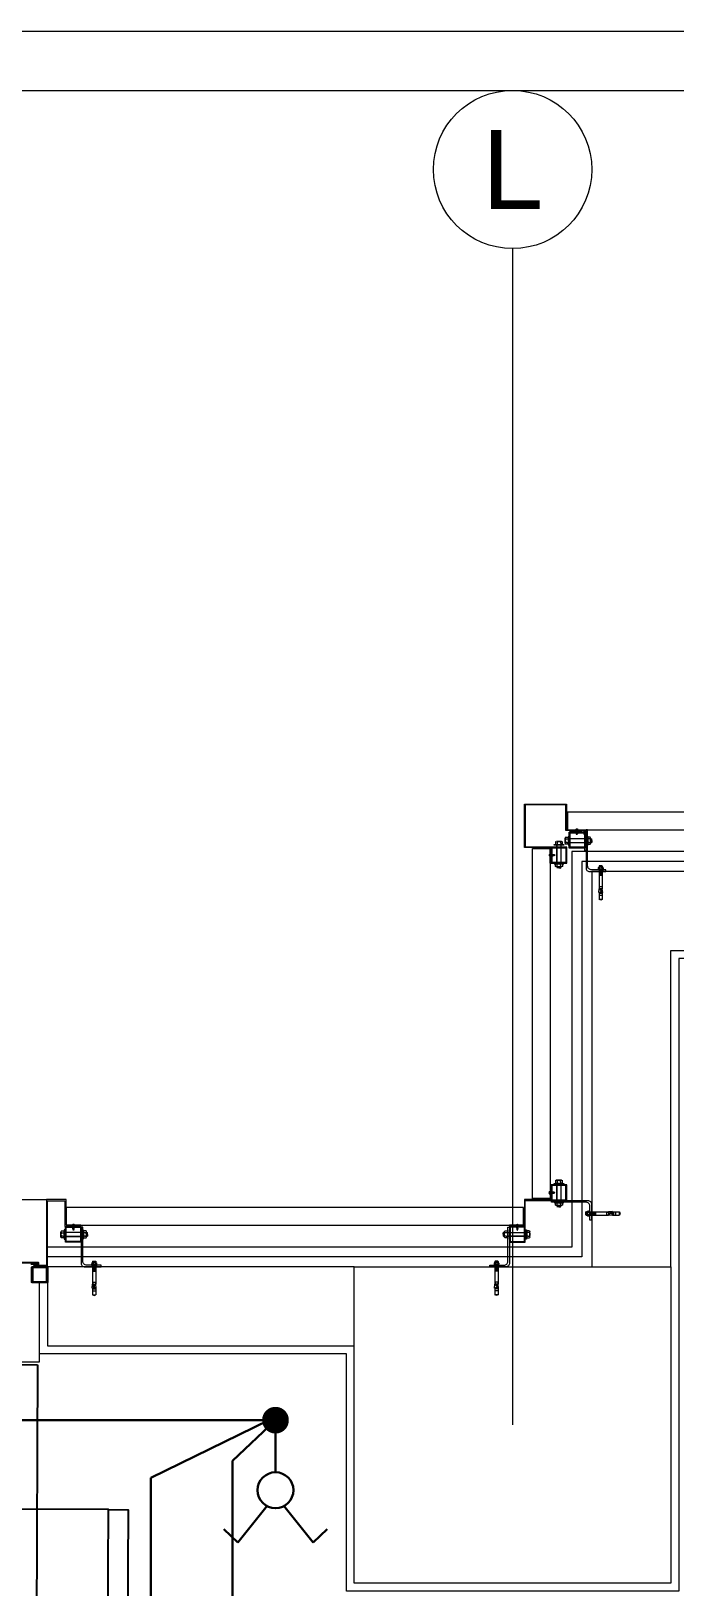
# Model space of a CAD drawing. Extents: x -2012 to 34975, y -1043 to 8321.
# Drawn here: x 18319.2 to 18481.8, y 3811.6 to 4205 of the extents above; entities that cross this region are included whole.
import ezdxf
from ezdxf.enums import TextEntityAlignment as Align

# ---------------------------------------------------------------- set-up
doc = ezdxf.new("R2010")
doc.units = 0
doc.header["$LTSCALE"] = 25
doc.linetypes.add('HIDDEN', pattern=[0.375, 0.25, -0.125])
doc.layers.get('0').update_dxf_attribs({"color": 9, "lineweight": 9})
for name, color, linetype, lineweight in [('00', 9, 'Continuous', 9), ('01', 9, 'Continuous', 9), ('05', 9, 'Continuous', 9), ('06D', 9, 'Continuous', 9), ('10', 9, 'Continuous', 9), ('10A', 9, 'Continuous', 9), ('14', 9, 'Continuous', 9), ('24', 9, 'Continuous', 9), ('33', 9, 'BATTING', 9), ('40A', 9, 'Continuous', 9), ('E-KABLO', 7, 'Continuous', 30), ('E-KOMÜTATÖR ANAHTAR', 7, 'Continuous', 30), ('E-YUKARI ÇIKAN HAT', 7, 'Continuous', 30)]:
    doc.layers.add(name, color=color, linetype=linetype, lineweight=lineweight)
doc.styles.add('Arial', font='arial.ttf', dxfattribs={"height": 2.5})
doc.linetypes.add('BATTING', pattern='A,0.0001,-0.1,[134,ltypeshp.shx,S=0.1,R=0,X=-0.1,Y=0],-0.2,[134,ltypeshp.shx,S=0.1,R=180,X=0.1,Y=0],-0.1', length=0.4001)

# ---------------------------------------------------------------- blocks, each defined once
blk = doc.blocks.new('p-kolon-80x80-vw')
at = {"layer": '01'}
blk.add_lwpolyline([(-40, -40), (-40, 40), (40, 40), (40, -40)], close=True, dxfattribs=at)
blk = doc.blocks.new('cxvxv')
for p, q in [((-21988.4, 8560.98, 0), (-21988.4, 8560.32, 0)), ((-21988.4, 8560.32, 0), (-21986.64, 8560.32, 0)), ((-21986.86, 8561.07, 0), (-21988.18, 8561.07, 0)), ((-21988.02, 8561.25, 0), (-21987.03, 8561.3, 0)), ((-21988.02, 8561.25, 0), (-21988, 8561.26, 0)), ((-21988, 8561.23, 0), (-21988.02, 8561.25, 0)), ((-21988.02, 8561.13, 0), (-21987.03, 8561.19, 0)), ((-21988.02, 8561.13, 0), (-21988, 8561.14, 0)), ((-21988, 8561.11, 0), (-21988.02, 8561.13, 0)), ((-21988.02, 8560.32, 0), (-21987.02, 8560.32, 0)), ((-21988.02, 8560.28, 0), (-21988.02, 8560.32, 0)), ((-21988.02, 8560.11, 0), (-21988.02, 8555.61, 0)), ((-21988, 8561.3, 0), (-21987.94, 8561.35, 0)), ((-21988, 8561.26, 0), (-21988, 8561.3, 0)), ((-21988, 8561.14, 0), (-21988, 8561.23, 0)), ((-21988, 8561.07, 0), (-21988, 8561.11, 0)), ((-21987.96, 8560.98, 0), (-21987.96, 8560.32, 0)), ((-21987.54, 8561.35, 0), (-21987.94, 8561.35, 0)), ((-21987.7, 8561.05, 0), (-21987.7, 8561.08, 0)), ((-21987.7, 8561.07, 0), (-21987.7, 8561.07, 0)), ((-21987.54, 8561.35, 0), (-21987.1, 8561.35, 0)), ((-21987.03, 8561.3, 0), (-21987.1, 8561.35, 0)), ((-21987.08, 8560.64, 0), (-21987.08, 8560.98, 0)), ((-21987.08, 8560.64, 0), (-21987.08, 8560.32, 0)), ((-21987.06, 8560.32, 0), (-21987.06, 8560.28, 0)), ((-21987.06, 8555.61, 0), (-21987.06, 8560.11, 0)), ((-21987.05, 8561.32, 0), (-21987.03, 8561.3, 0)), ((-21987.03, 8561.3, 0), (-21987.05, 8561.28, 0)), ((-21987.03, 8561.3, 0), (-21987.05, 8561.29, 0)), ((-21987.05, 8561.28, 0), (-21987.05, 8561.2, 0)), ((-21987.05, 8561.2, 0), (-21987.03, 8561.19, 0)), ((-21987.03, 8561.19, 0), (-21987.05, 8561.17, 0)), ((-21987.05, 8561.17, 0), (-21987.05, 8561.08, 0)), ((-21987.05, 8561.08, 0), (-21987.03, 8561.07, 0)), ((-21987.02, 8560.32, 0), (-21987.02, 8560.28, 0)), ((-21987.02, 8555.61, 0), (-21987.02, 8560.11, 0)), ((-21986.64, 8560.32, 0), (-21986.64, 8560.98, 0)), ((-21988.4, 8555.4, 0), (-21986.64, 8555.4, 0)), ((-21988.4, 8554.74, 0), (-21988.4, 8555.4, 0)), ((-21986.86, 8554.65, 0), (-21988.17, 8554.65, 0)), ((-21988.02, 8555.44, 0), (-21988.02, 8555.4, 0)), ((-21988.02, 8555.4, 0), (-21987.02, 8555.4, 0)), ((-21987.96, 8554.74, 0), (-21987.96, 8555.4, 0)), ((-21987.08, 8555.08, 0), (-21987.08, 8555.4, 0)), ((-21987.08, 8555.08, 0), (-21987.08, 8554.74, 0)), ((-21987.06, 8555.4, 0), (-21987.06, 8555.44, 0)), ((-21987.02, 8555.4, 0), (-21987.02, 8555.44, 0)), ((-21986.64, 8555.4, 0), (-21986.64, 8554.74, 0))]:
    blk.add_line(p, q)
at = {"elevation": 0}
for points in [[(-21986.3, 8560.11), (-21988.7, 8560.11), (-21988.7, 8560.28), (-21986.3, 8560.28)], [(-21986.3, 8555.61), (-21988.7, 8555.61), (-21988.7, 8555.44), (-21986.3, 8555.44)]]:
    blk.add_lwpolyline(points, close=True, dxfattribs=at)
for points in [[(-21987.98, 8560.28), (-21987.98, 8560.32)], [(-21987.98, 8560.11), (-21987.98, 8555.61)], [(-21987.98, 8555.44), (-21987.98, 8555.4)]]:
    blk.add_lwpolyline(points, dxfattribs=at)
for centre, radius, start, end in [((-21988.18, 8560.75, 0), 0.315, 45.8497, 134.1503), ((-21987.52, 8559.95, 0), 1.12, 66.8701, 113.1299), ((-21987.52, 8559.95, 0), 1.12, 66.8701, 113.1299), ((-21986.86, 8560.76, 0), 0.313, 45.449, 134.551), ((-21988.18, 8554.97, 0), 0.315, 225.8497, 314.1503), ((-21987.52, 8555.77, 0), 1.12, 246.8701, 293.1299), ((-21987.52, 8555.77, 0), 1.12, 246.8701, 293.1299), ((-21986.86, 8554.96, 0), 0.313, 225.449, 314.551)]:
    blk.add_arc(centre, radius, start, end)
blk = doc.blocks.new('VIDA')
for p, q in [((-18072, 6523.9), (-18071.9, 6524)), ((-18071.9, 6523.8), (-18072, 6523.9)), ((-18071.9, 6524), (-18070.1, 6524.7)), ((-18069.6, 6522.9), (-18071.9, 6523.8)), ((-18069.7, 6524.9), (-18070.6, 6523.2)), ((-18070.6, 6523.2), (-18070.1, 6524.7)), ((-18070.1, 6524.7), (-18069.9, 6525.1)), ((-18069.9, 6525.1), (-18070.1, 6524.1)), ((-18070.1, 6524.1), (-18070, 6524.3)), ((-18070, 6524.3), (-18069.8, 6525.1)), ((-18069.9, 6525.1), (-18069.8, 6525.1)), ((-18069.8, 6525.1), (-18069.7, 6524.9)), ((-18069.7, 6524.9), (-18069.3, 6525)), ((-18069.6, 6522.8), (-18069.1, 6525)), ((-18069.6, 6522.8), (-18069.6, 6522.9)), ((-18069.4, 6522.4), (-18069.6, 6522.8)), ((-18068.9, 6525.3), (-18069.4, 6522.4)), ((-18069.3, 6522.4), (-18069.4, 6522.4)), ((-18069.3, 6522.4), (-18068.9, 6525.3)), ((-18069.3, 6525), (-18069.1, 6525)), ((-18069.1, 6522.8), (-18069.3, 6522.4)), ((-18069.1, 6525), (-18068.9, 6525.3)), ((-18068.7, 6522.8), (-18069.1, 6522.8)), ((-18068.9, 6525.3), (-18068.9, 6525.3)), ((-18068.9, 6525.3), (-18068.7, 6525)), ((-18068.7, 6522.8), (-18068.2, 6525)), ((-18068.7, 6525), (-18068.2, 6525)), ((-18068.5, 6522.4), (-18068.7, 6522.8)), ((-18068, 6525.3), (-18068.5, 6522.4)), ((-18068.4, 6522.4), (-18068.5, 6522.4)), ((-18068.4, 6522.4), (-18067.9, 6525.3)), ((-18068.2, 6522.8), (-18068.4, 6522.4)), ((-18068.2, 6522.8), (-18068.4, 6522.4)), ((-18068.2, 6525), (-18068, 6525.3)), ((-18067.7, 6525), (-18068.2, 6522.8)), ((-18067.7, 6522.8), (-18068.2, 6522.8)), ((-18067.9, 6525.3), (-18068, 6525.3)), ((-18067.9, 6525.3), (-18067.7, 6525)), ((-18067.7, 6522.8), (-18067.2, 6525)), ((-18067.7, 6525), (-18067.2, 6525)), ((-18067.5, 6522.4), (-18067.7, 6522.8)), ((-18067, 6525.3), (-18067.5, 6522.4)), ((-18067.4, 6522.4), (-18067.5, 6522.4)), ((-18067.4, 6522.4), (-18066.9, 6525.3)), ((-18067.2, 6522.8), (-18067.4, 6522.4)), ((-18067.2, 6522.8), (-18067.4, 6522.4)), ((-18067.2, 6525), (-18067, 6525.3)), ((-18066.7, 6525), (-18067.2, 6522.8)), ((-18066.7, 6522.8), (-18067.2, 6522.8)), ((-18066.9, 6525.3), (-18067, 6525.3)), ((-18066.9, 6525.3), (-18066.7, 6525)), ((-18066.3, 6525), (-18066.7, 6525)), ((-18066.7, 6522.8), (-18066.3, 6525)), ((-18066.5, 6522.4), (-18066.7, 6522.8)), ((-18066.1, 6525.3), (-18066.5, 6522.4)), ((-18066.5, 6522.4), (-18066, 6525.3)), ((-18066.3, 6522.8), (-18066.5, 6522.4)), ((-18066.3, 6522.8), (-18066.5, 6522.4)), ((-18066.5, 6522.4), (-18066.5, 6522.4)), ((-18066.3, 6525), (-18066.1, 6525.3)), ((-18065.8, 6525), (-18066.3, 6522.8)), ((-18066.3, 6522.8), (-18065.8, 6522.8)), ((-18066, 6525.3), (-18066.1, 6525.3)), ((-18066, 6525.3), (-18065.8, 6525)), ((-18065.8, 6522.8), (-18065.3, 6525)), ((-18065.8, 6525), (-18065.3, 6525)), ((-18065.6, 6522.4), (-18065.8, 6522.8)), ((-18065.1, 6525.3), (-18065.6, 6522.4)), ((-18065.5, 6522.4), (-18065.6, 6522.4)), ((-18065.5, 6522.4), (-18065, 6525.3)), ((-18065.3, 6522.8), (-18065.5, 6522.4)), ((-18065.3, 6522.8), (-18065.5, 6522.4)), ((-18065.3, 6525), (-18065.1, 6525.3)), ((-18064.8, 6525), (-18065.3, 6522.8)), ((-18064.8, 6522.8), (-18065.3, 6522.8)), ((-18065.1, 6525.3), (-18065, 6525.3)), ((-18065, 6525.3), (-18064.8, 6525)), ((-18064.8, 6525), (-18064.3, 6525)), ((-18064.8, 6522.8), (-18064.3, 6525)), ((-18064.6, 6522.4), (-18064.8, 6522.8)), ((-18064.1, 6525.3), (-18064.6, 6522.4)), ((-18064.5, 6522.4), (-18064.6, 6522.4)), ((-18064.5, 6522.4), (-18064, 6525.3)), ((-18064.3, 6522.8), (-18064.5, 6522.4)), ((-18064.3, 6522.8), (-18064.5, 6522.4)), ((-18064.3, 6525), (-18064.1, 6525.3)), ((-18063.8, 6525), (-18064.3, 6522.8)), ((-18063.8, 6522.8), (-18064.3, 6522.8)), ((-18064, 6525.3), (-18064.1, 6525.3)), ((-18064, 6525.3), (-18063.8, 6525)), ((-18063.8, 6522.8), (-18062, 6525)), ((-18062, 6525), (-18063.8, 6525)), ((-18063.6, 6522.4), (-18063.8, 6522.8)), ((-18063.6, 6522.4), (-18061.7, 6525.3)), ((-18061.8, 6525.3), (-18063.6, 6522.4)), ((-18062, 6522.8), (-18063.6, 6522.4)), ((-18062, 6522.8), (-18063.6, 6522.4)), ((-18063.6, 6522.4), (-18063.6, 6522.4)), ((-18061.5, 6525), (-18063.4, 6522.8)), ((-18063.4, 6522.8), (-18061.5, 6522.8)), ((-18061.7, 6525.3), (-18063.2, 6525.3)), ((-18062.7, 6522.4), (-18061.5, 6522.8)), ((-18062.6, 6522.4), (-18062.1, 6525.3)), ((-18062.4, 6522.8), (-18062.6, 6522.4)), ((-18062.4, 6522.8), (-18062.6, 6522.4)), ((-18062.6, 6522.4), (-18061.3, 6522.4)), ((-18062.4, 6525), (-18062.2, 6525.3)), ((-18061.5, 6525), (-18062.4, 6525)), ((-18061.5, 6522.8), (-18062.4, 6525)), ((-18061.9, 6525), (-18062.4, 6522.8)), ((-18061.9, 6522.8), (-18062.4, 6522.8)), ((-18062.2, 6525.3), (-18062.1, 6525.3)), ((-18062.2, 6525.3), (-18061.3, 6522.4)), ((-18062.1, 6525.3), (-18061.9, 6525)), ((-18062, 6525), (-18061.8, 6525.3)), ((-18061.9, 6525), (-18061.4, 6525)), ((-18061.9, 6522.8), (-18061.4, 6525)), ((-18061.7, 6522.4), (-18061.9, 6522.8)), ((-18061.2, 6525.3), (-18061.7, 6522.4)), ((-18061.7, 6525.3), (-18061.5, 6525)), ((-18061.6, 6522.4), (-18061.7, 6522.4)), ((-18061.6, 6522.4), (-18061.2, 6525.3)), ((-18061.4, 6522.8), (-18061.6, 6522.4)), ((-18061.4, 6522.8), (-18061.6, 6522.4)), ((-18061.4, 6525), (-18061.2, 6525.3)), ((-18061, 6525), (-18061.4, 6522.8)), ((-18060.9, 6522.8), (-18061.4, 6522.8)), ((-18061.2, 6525.3), (-18061, 6525)), ((-18061.2, 6525.3), (-18061.2, 6525.3)), ((-18061, 6525), (-18060.5, 6525)), ((-18060.9, 6522.8), (-18060.5, 6525)), ((-18060.7, 6522.4), (-18060.9, 6522.8)), ((-18060.7, 6522.4), (-18060.2, 6525.3)), ((-18060.3, 6525.3), (-18060.7, 6522.4)), ((-18060.5, 6522.8), (-18060.7, 6522.4)), ((-18060.5, 6522.8), (-18060.7, 6522.4)), ((-18060.7, 6522.4), (-18060.7, 6522.4)), ((-18060.5, 6525), (-18060.3, 6525.3)), ((-18060, 6525), (-18060.5, 6522.8)), ((-18060.5, 6522.8), (-18060, 6522.8)), ((-18060.3, 6525.3), (-18060.2, 6525.3)), ((-18060.2, 6525.3), (-18060, 6525)), ((-18060, 6525), (-18059.5, 6525)), ((-18060, 6522.8), (-18059.5, 6525)), ((-18059.8, 6522.4), (-18060, 6522.8)), ((-18059.3, 6525.3), (-18059.8, 6522.4)), ((-18059.7, 6522.4), (-18059.8, 6522.4)), ((-18059.7, 6522.4), (-18059.2, 6525.3)), ((-18059.5, 6522.8), (-18059.7, 6522.4)), ((-18059.5, 6522.8), (-18059.7, 6522.4)), ((-18059.5, 6525), (-18059.3, 6525.3)), ((-18059.2, 6524), (-18059.5, 6522.8)), ((-18059.5, 6522.8), (-18059.2, 6522.8)), ((-18059.3, 6525.3), (-18059.2, 6525.3)), ((-18058.1, 6526.6), (-18059.2, 6526.6)), ((-18059.2, 6521.2), (-18059.2, 6526.6)), ((-18058.1, 6521.2), (-18059.2, 6521.2))]:
    blk.add_line(p, q)
for points in [[(-18068.7, 6525), (-18069.1, 6522.8)], [(-18057.2, 6524.3), (-18057.5, 6524), (-18057.5, 6523.8), (-18057.2, 6523.5)]]:
    blk.add_lwpolyline(points)
for centre, start, end in [((-18062.4, 6523.6), 7.5095, 35.2427), ((-18062.4, 6524.2), 324.7573, 352.4905)]:
    blk.add_arc(centre, 5.21, start, end)
blk = doc.blocks.new('çelik dübel')
at = {"ltscale": 7}
for p, q in [((-87.2, -2), (-85, 2)), ((-85, -6), (-85, 2)), ((-68, 2), (-85, 2)), ((-75, -6), (-75, 2)), ((-70, -6), (-70, 2)), ((-68, 3), (-58, 2)), ((-68, -7), (-68, 3)), ((-58, -6), (-58, 2)), ((-8.5, 2), (-58, 2)), ((-53, 1.5), (-58, 1.5)), ((-53, -6), (-53, 2)), ((-25, -6), (-25, 2)), ((-25, -6), (-23.9, 2)), ((-23, -6), (-21.9, 2)), ((-21, -6), (-19.9, 2)), ((-19, -6), (-17.9, 2)), ((-17, -6), (-15.9, 2)), ((-85, -6), (-87.2, -2)), ((-68, -6), (-85, -6)), ((-68, -7), (-58, -6)), ((-53, -5.5), (-58, -5.5)), ((-8.5, -6), (-58, -6))]:
    blk.add_line(p, q, dxfattribs=at)
for p, q in [((-15, -6), (-13.9, 2)), ((-13, -6), (-11.9, 2)), ((-11, -6), (-10, 1.1)), ((-10, -9), (-10, 5)), ((-9, 5), (-10, 5)), ((-10, 3), (-10, 5)), ((-9, -9), (-9, 5)), ((-8.5, 2), (-8.5, 3)), ((-8.5, -4), (-8.5, 0)), ((-5, 4), (-7.5, 4)), ((-5, 1), (-7.5, 1)), ((-4, 2), (-4, 3)), ((-1, 2), (-4, 2)), ((-4, -4), (-4, 0)), ((-3, -6), (-1.9, 2)), ((-1, -6), (0, 1.1)), ((0, -5), (0, 1)), ((-10, -7), (-10, -9.1)), ((-9, -9), (-10, -9)), ((-8.5, -6), (-8.5, -7)), ((-5, -5), (-7.5, -5)), ((-5, -8), (-7.5, -8)), ((-4, -6), (-4, -7)), ((-1, -6), (-4, -6))]:
    blk.add_line(p, q)
for points in [[(-68, 0.6), (-67.4, 0.4), (-67, 0.1), (-66.6, -0.3), (-66.2, -0.8), (-65.9, -1.3), (-65.7, -1.9), (-65.4, -2.3), (-65.2, -2.8), (-65, -3.1), (-64.8, -3.3), (-64.6, -3.5), (-64.4, -3.6), (-64.2, -3.5), (-63.9, -3.5), (-63.7, -3.3), (-63.5, -3.1), (-63.2, -2.9), (-62.9, -2.6), (-62.7, -2.3), (-62.4, -2), (-62.1, -1.7), (-61.9, -1.4), (-61.6, -1.1), (-61.4, -0.9), (-61.2, -0.7), (-61, -0.6), (-60.8, -0.5), (-60.6, -0.5), (-60.4, -0.5), (-60.3, -0.7), (-60.1, -0.9), (-59.9, -1.1), (-59.8, -1.5), (-59.6, -1.9), (-59.4, -2.3), (-59.2, -2.7), (-58.9, -3), (-58.7, -3.3), (-58.4, -3.5), (-58, -3.5)], [(-68, -0.5), (-68, -0.5), (-67.9, -0.5), (-67.9, -0.5), (-67.8, -0.5), (-67.8, -0.6), (-67.7, -0.6), (-67.7, -0.6), (-67.6, -0.7), (-67.6, -0.7), (-67.6, -0.8), (-67.5, -0.8), (-67.5, -0.8), (-67.5, -0.9), (-67.4, -0.9), (-67.4, -0.9), (-67.3, -1), (-67.3, -1), (-67.3, -1.1), (-67.2, -1.1), (-67.2, -1.2), (-67.2, -1.2), (-67.1, -1.3), (-67.1, -1.3), (-67.1, -1.4), (-67, -1.4), (-67, -1.5), (-67, -1.5), (-66.9, -1.6), (-66.9, -1.6), (-66.9, -1.7), (-66.9, -1.7), (-66.8, -1.8), (-66.8, -1.9), (-66.8, -1.9), (-66.7, -2), (-66.7, -2), (-66.7, -2.1), (-66.6, -2.2), (-66.6, -2.2), (-66.6, -2.3), (-66.6, -2.3), (-66.5, -2.4), (-66.5, -2.5), (-66.5, -2.5), (-66.4, -2.6), (-66.4, -2.7), (-66.4, -2.7), (-66.3, -2.8), (-66.3, -2.8), (-66.3, -2.9), (-66.3, -3), (-66.2, -3), (-66.2, -3.1), (-66.2, -3.1), (-66.1, -3.2), (-66.1, -3.2), (-66.1, -3.3), (-66, -3.4), (-66, -3.4), (-66, -3.5), (-65.9, -3.5), (-65.9, -3.6), (-65.9, -3.6), (-65.8, -3.7), (-65.8, -3.7), (-65.7, -3.8), (-65.7, -3.8), (-65.7, -3.9), (-65.6, -3.9), (-65.6, -4), (-65.5, -4), (-65.5, -4.1), (-65.4, -4.1), (-65.4, -4.1), (-65.3, -4.2), (-65.3, -4.2), (-65.2, -4.3), (-65.2, -4.3), (-65.1, -4.3), (-65, -4.4), (-65, -4.4), (-64.9, -4.4), (-64.9, -4.4), (-64.8, -4.5), (-64.7, -4.5), (-64.7, -4.5), (-64.6, -4.5), (-64.5, -4.5), (-64.5, -4.5), (-64.4, -4.5), (-64.3, -4.5), (-64.3, -4.5), (-64.2, -4.5), (-64.1, -4.5), (-64.1, -4.5), (-64, -4.5), (-64, -4.5), (-63.9, -4.5), (-63.8, -4.5), (-63.8, -4.5), (-63.7, -4.4), (-63.7, -4.4), (-63.6, -4.4), (-63.6, -4.4), (-63.5, -4.4), (-63.4, -4.3), (-63.4, -4.3), (-63.3, -4.3), (-63.3, -4.3), (-63.3, -4.2), (-63.2, -4.2), (-63.2, -4.2), (-63.1, -4.1), (-63.1, -4.1), (-63, -4.1), (-63, -4), (-62.9, -4), (-62.9, -4), (-62.9, -3.9), (-62.8, -3.9), (-62.8, -3.9), (-62.7, -3.8), (-62.7, -3.8), (-62.7, -3.8), (-62.6, -3.7), (-62.6, -3.7), (-62.5, -3.6), (-62.5, -3.6), (-62.5, -3.6), (-62.4, -3.5), (-62.4, -3.5), (-62.4, -3.5), (-62.3, -3.4), (-62.3, -3.4), (-62.2, -3.3), (-62.2, -3.3), (-62.2, -3.3), (-62.1, -3.2), (-62.1, -3.2), (-62.1, -3.1), (-62, -3.1), (-62, -3.1), (-62, -3), (-61.9, -3), (-61.9, -2.9), (-61.9, -2.9), (-61.8, -2.9), (-61.8, -2.8), (-61.7, -2.8), (-61.7, -2.7), (-61.7, -2.7), (-61.6, -2.6), (-61.6, -2.6), (-61.6, -2.6), (-61.5, -2.5), (-61.5, -2.5), (-61.5, -2.5), (-61.4, -2.4), (-61.4, -2.4), (-61.4, -2.3), (-61.3, -2.3), (-61.3, -2.3), (-61.3, -2.2), (-61.3, -2.2), (-61.2, -2.2), (-61.2, -2.1), (-61.2, -2.1), (-61.1, -2), (-61.1, -2), (-61.1, -2), (-61, -1.9), (-61, -1.9), (-61, -1.9), (-61, -1.9), (-60.9, -1.8), (-60.9, -1.8), (-60.9, -1.8), (-60.9, -1.8), (-60.9, -1.8), (-60.9, -1.7), (-60.8, -1.7), (-60.8, -1.7), (-60.8, -1.7), (-60.8, -1.7), (-60.8, -1.7), (-60.8, -1.8), (-60.7, -1.8), (-60.7, -1.8), (-60.7, -1.8), (-60.7, -1.9), (-60.7, -1.9), (-60.7, -1.9), (-60.6, -2), (-60.6, -2), (-60.6, -2.1), (-60.6, -2.1), (-60.6, -2.1), (-60.5, -2.2), (-60.5, -2.2), (-60.5, -2.3), (-60.5, -2.3), (-60.4, -2.4), (-60.4, -2.5), (-60.4, -2.5), (-60.4, -2.6), (-60.3, -2.6), (-60.3, -2.7), (-60.3, -2.7), (-60.3, -2.8), (-60.2, -2.8), (-60.2, -2.9), (-60.2, -3), (-60.1, -3), (-60.1, -3.1), (-60.1, -3.1), (-60, -3.2), (-60, -3.2), (-59.9, -3.3), (-59.9, -3.4), (-59.9, -3.4), (-59.8, -3.5), (-59.8, -3.5), (-59.7, -3.6), (-59.7, -3.6), (-59.6, -3.7), (-59.6, -3.8), (-59.5, -3.8), (-59.5, -3.9), (-59.4, -3.9), (-59.3, -4), (-59.3, -4), (-59.2, -4.1), (-59.1, -4.2), (-59, -4.2), (-58.9, -4.3), (-58.8, -4.3), (-58.6, -4.4), (-58.4, -4.4), (-58.2, -4.5), (-58, -4.5)]]:
    blk.add_lwpolyline(points)
for centre, start, end in [((-7.5, 3), 90, 180), ((-7.5, 2), 180, 270), ((-7.5, 0), 90, 180), ((-5, 3), 0, 90), ((-5, 2), 270, 0), ((-5, 0), 0, 90), ((-1, 1), 0, 90), ((-7.5, -4), 180, 270), ((-7.5, -6), 90, 180), ((-7.5, -7), 180, 270), ((-5, -4), 270, 0), ((-5, -6), 0, 90), ((-5, -7), 270, 0), ((-1, -5), 270, 0)]:
    blk.add_arc(centre, 1, start, end)
blk = doc.blocks.new('kjdol')
at = {"ltscale": 10, "elevation": -278.89}
blk.add_lwpolyline([(77394.12, 60089.89), (77403.28, 60089.89, 0.460237), (77404.18, 60090.79), (77404.18, 60094.89), (77403.78, 60094.89), (77403.78, 60091.29, -0.414214), (77402.78, 60090.29), (77394.12, 60090.29)], format="xyb", close=True, dxfattribs=at)
at = {"elevation": -249.79}
for points in [[(77397.97, 60089.9), (77397.97, 60085.9), (77393.97, 60085.9), (77393.97, 60089.9)], [(77397.77, 60089.7), (77397.77, 60086.1), (77394.17, 60086.1), (77394.17, 60089.7)]]:
    blk.add_lwpolyline(points, close=True, dxfattribs=at)
blk.add_blockref('cxvxv', (99383.5, 51530.11, -249.79))
at = {"extrusion": (0, 0, -1), "xscale": 0.1000000000058208, "yscale": 0.1000000000058208, "zscale": -0.0999999999999091}
blk.add_blockref('çelik dübel', (-77402.74, 60093.36, 459.25), dxfattribs=at)
at = {"xscale": 0.1000000000058208, "yscale": 0.1000000000058208, "zscale": 0.1000000000058208, "rotation": 180}
blk.add_blockref('VIDA', (75587.75, 60740.29, -249.79), dxfattribs=at)
blk = doc.blocks.new('0_aks')
at = {"linetype": 'Continuous'}
blk.add_circle((0, 0), 2, dxfattribs=at)
at = {"style": 'Arial'}
blk.add_attdef('AKS', text='', height=2, dxfattribs=at).set_placement((0, 0), align=Align.MIDDLE_CENTER)
blk = doc.blocks.new('p-aks_vw')
at = {"layer": '24', "ltscale": 2}
blk.add_lwpolyline([(4040, 3837.5), (4040, 3540)], dxfattribs=at)
at = {"layer": '24', "xscale": 10, "yscale": 10, "zscale": 10}
blk.add_blockref('0_aks', (4040, 3857.5), dxfattribs=at).add_auto_attribs({'AKS': 'L'})
blk = doc.blocks.new('ciftkanatdograma_pr2')
at = {"layer": '06D'}
for points in [[(-0.3, 17), (-149.7, 17)], [(-2, -22), (-2, -24), (-148, -24), (-148, -22)]]:
    blk.add_lwpolyline(points, dxfattribs=at)
at = {"layer": '10', "lineweight": 25, "ltscale": 0.5}
for points in [[(-150, -3.8, 0.414214), (-149.8, -4), (-146.2, -4, 0.414214), (-146, -3.8), (-146, -0.2, 0.414214), (-146.2, 0), (-149.8, 0, 0.414214), (-150, -0.2)], [(-147.28, 0.61, 0.359904), (-147.3, 0.58), (-147.3, 0.4, 0.414214), (-147.27, 0.37), (-147.07, 0.37, 0.414214), (-147.04, 0.4), (-147.04, 0.58, 0.359904), (-147.07, 0.61, 0.094739)]]:
    blk.add_lwpolyline(points, format="xyb", close=True, dxfattribs=at)
for points in [[(-147.79, 0.49, -0.220745), (-148.1, -0.11, 0.651907), (-148.04, -0.18, 0.176952), (-147.75, 0.14, -0.281357), (-147.61, 0.23), (-147.53, 0.23), (-147.51, 0.23), (-147.51, 0.23), (-147.5, 0.22), (-147.49, 0.22), (-147.48, 0.22), (-147.48, 0.21), (-147.47, 0.21), (-147.47, 0.2), (-147.47, 0.19), (-147.46, 0.18), (-147.46, 0.1), (-147.46, 0.1), (-147.46, 0.09), (-147.46, 0.09), (-147.46, 0.09), (-147.46, 0.09), (-147.45, 0.08), (-147.45, 0.08), (-147.45, 0.08), (-147.44, 0.08), (-147.36, 0.08), (-147.36, 0.08), (-147.36, 0.08), (-147.35, 0.08), (-147.35, 0.08), (-147.35, 0.09), (-147.35, 0.09), (-147.35, 0.09), (-147.34, 0.09), (-147.34, 0.1), (-147.34, 0.18), (-147.34, 0.18), (-147.34, 0.19), (-147.34, 0.2), (-147.33, 0.21), (-147.33, 0.21), (-147.32, 0.22), (-147.32, 0.22), (-147.31, 0.22), (-147.29, 0.23), (-147.29, 0.23), (-147.28, 0.22), (-147.27, 0.22), (-147.26, 0.22), (-147.26, 0.21), (-147.25, 0.21), (-147.25, 0.2), (-147.25, 0.19), (-147.24, 0.18), (-147.24, 0.1), (-147.24, 0.1), (-147.24, 0.09), (-147.24, 0.09), (-147.24, 0.09), (-147.24, 0.09), (-147.23, 0.08), (-147.23, 0.08), (-147.23, 0.08), (-147.22, 0.08), (-147.14, 0.08), (-147.14, 0.08), (-147.14, 0.08), (-147.13, 0.08), (-147.13, 0.08), (-147.13, 0.09), (-147.13, 0.09), (-147.13, 0.09), (-147.12, 0.09), (-147.12, 0.1), (-147.12, 0.18), (-147.12, 0.18), (-147.12, 0.19), (-147.12, 0.2), (-147.11, 0.21), (-147.11, 0.21), (-147.1, 0.22), (-147.1, 0.22), (-147.09, 0.22), (-147.07, 0.23), (-147.07, 0.23), (-147.06, 0.22), (-147.05, 0.22), (-147.04, 0.22), (-147.04, 0.21), (-147.03, 0.21), (-147.03, 0.2), (-147.03, 0.19), (-147.02, 0.18), (-147.02, 0.1), (-147.02, 0.1), (-147.02, 0.09), (-147.02, 0.09), (-147.02, 0.09), (-147.02, 0.09), (-147.01, 0.08), (-147.01, 0.08), (-147.01, 0.08), (-147, 0.08), (-146.92, 0.08), (-146.92, 0.08), (-146.92, 0.08), (-146.91, 0.08), (-146.91, 0.08), (-146.91, 0.09), (-146.91, 0.09), (-146.91, 0.09), (-146.9, 0.09), (-146.9, 0.1), (-146.9, 0.18), (-146.9, 0.18), (-146.9, 0.19), (-146.9, 0.2), (-146.89, 0.21), (-146.89, 0.21), (-146.88, 0.22), (-146.88, 0.22), (-146.87, 0.22), (-146.85, 0.23), (-146.85, 0.23), (-146.84, 0.22), (-146.83, 0.22), (-146.82, 0.22), (-146.82, 0.21), (-146.81, 0.21), (-146.81, 0.2), (-146.81, 0.19), (-146.8, 0.18), (-146.8, 0.1), (-146.8, 0.1), (-146.8, 0.09), (-146.8, 0.09), (-146.8, 0.09), (-146.8, 0.09), (-146.79, 0.08), (-146.79, 0.08), (-146.79, 0.08), (-146.78, 0.08), (-146.7, 0.08), (-146.7, 0.08), (-146.7, 0.08), (-146.69, 0.08), (-146.69, 0.08), (-146.69, 0.09), (-146.69, 0.09), (-146.69, 0.09), (-146.68, 0.09), (-146.68, 0.1), (-146.68, 0.44, 0.414214), (-146.71, 0.47), (-146.94, 0.47, -0.414214), (-146.97, 0.5), (-146.97, 0.56, -0.291535), (-146.96, 0.58), (-146.91, 0.6, 0.613042), (-146.91, 0.66), (-147.03, 0.73, 0.127095), (-147.09, 0.74), (-147.29, 0.74, 0.127095), (-147.36, 0.73), (-147.47, 0.67, 0.585233), (-147.47, 0.6), (-147.42, 0.58, -0.167811), (-147.41, 0.56), (-147.41, 0.5, -0.414214), (-147.44, 0.47), (-147.74, 0.47), (-147.74, 0.53, 0.394677), (-147.79, 0.49)], [(-145.77, 0.79), (-146.1, 0.79), (-146.1, 0.78), (-146.25, 0.78), (-146.25, 0.79), (-146.52, 0.79), (-146.52, 0.78), (-146.65, 0.78), (-146.65, 0.61, 0.414214), (-146.62, 0.58), (-146.52, 0.58), (-146.52, 0.53, -0.414214), (-146.57, 0.48), (-146.88, 0.48, -0.414214), (-146.95, 0.55), (-146.95, 0.57, -0.414214), (-146.94, 0.58), (-146.84, 0.58, 0.414214), (-146.79, 0.63), (-146.79, 0.75, 0.414214), (-146.84, 0.8), (-147.51, 0.8, 0.414214), (-147.56, 0.75), (-147.56, 0.63, 0.414214), (-147.51, 0.58), (-147.41, 0.58, -0.414214), (-147.4, 0.57), (-147.4, 0.55, -0.414214), (-147.47, 0.48), (-147.69, 0.48, -0.414214), (-147.7, 0.49), (-147.7, 0.97, -0.414214), (-147.69, 0.98), (-139.71, 0.98, -0.414214)]]:
    blk.add_lwpolyline(points, format="xyb", dxfattribs=at)
blk.add_lwpolyline([(-149.8, -3.8), (-149.8, -0.2), (-146.2, -0.2), (-146.2, -3.8)], close=True, dxfattribs=at)
blk = doc.blocks.new('m-vw-sandalye-02')
at = {"lineweight": -3, "ltscale": 0.5}
for points in [[(-22.5, 0), (-22.5, -5), (22.5, -5), (22.5, 0)], [(-22.5, -5), (22.5, -5), (22.5, -50), (-22.5, -50)]]:
    blk.add_lwpolyline(points, close=True, dxfattribs=at)
blk = doc.blocks.new('m-vw-sandalye')
at = {"lineweight": -3, "ltscale": 0.5}
blk.add_lwpolyline([(-20.5, 0), (20.5, 0), (20.5, -6), (-20.5, -6)], close=True, dxfattribs=at)
blk.add_lwpolyline([(-25.5, -9), (25.5, -9), (23.11, -45.65, -0.395265), (13.13, -55), (-13.13, -55, -0.395265), (-23.11, -45.65)], format="xyb", close=True, dxfattribs=at)
blk = doc.blocks.new('m-vw-çalışma-p-01')
at = {"lineweight": -3, "ltscale": 0.5}
for p, q in [((11.93, 179.03), (91.93, 179.03)), ((11.93, -0.97), (11.93, 179.03)), ((91.93, 179.03), (91.93, -0.97)), ((91.93, -0.97), (11.93, -0.97))]:
    blk.add_line(p, q, dxfattribs=at)
for points in [[(32.8, 159.16), (35.47, 160.53), (53.74, 124.95), (51.08, 123.58)], [(15, 137.5), (25, 137.5), (25, 102.5), (15, 102.5)]]:
    blk.add_lwpolyline(points, close=True, dxfattribs=at)
blk.add_circle((43.27, 142.05), 6, dxfattribs=at)
at = {"lineweight": -3, "ltscale": 0.5, "xscale": -1, "rotation": 270}
blk.add_blockref('m-vw-sandalye-02', (115, 120), dxfattribs=at)
at = {"lineweight": -3, "rotation": 90}
blk.add_blockref('m-vw-sandalye', (-60, 90), dxfattribs=at)
at = {"lineweight": -3, "ltscale": 0.5, "rotation": 270}
blk.add_blockref('m-vw-sandalye-02', (115, 60), dxfattribs=at)
blk = doc.blocks.new('100_KOMÜTATÖR ANAHTAR')
at = {"layer": 'E-KOMÜTATÖR ANAHTAR', "color": 4}
for p, q in [((-1.695, 5.522), (-2.326, 4.922)), ((-0.372, 3.863), (-1.695, 5.522)), ((0.372, 3.863), (1.695, 5.522)), ((1.695, 5.522), (2.326, 4.922)), ((0, 2.353), (0, 0))]:
    blk.add_line(p, q, dxfattribs=at)
blk.add_circle((0, 3.163), 0.81, dxfattribs=at)

msp = doc.modelspace()

# ---------------------------------------------------------------- linework, layer by layer
at = {"layer": '00'}
for points in [[(18915.84, 3992.5), (18915.84, 3992.5), (18460.84, 3992.5), (18460.84, 3977.5), (18460.84, 3977.5), (18460.84, 3892.5), (18480.84, 3892.5), (18480.84, 3972.5)], [(18480.84, 3972.5), (18915.84, 3972.5), (18915.84, 3972.5)]]:
    msp.add_lwpolyline(points, dxfattribs=at)
msp.add_lwpolyline([(18323.34, 3872.5), (18400.84, 3872.5), (18400.84, 3892.5), (18323.34, 3892.5)], close=True, dxfattribs=at)
at = {"layer": '06D'}
msp.add_lwpolyline([(18915.84, 3997.5), (18455.84, 3997.5), (18455.84, 3897.5), (18323.34, 3897.5)], dxfattribs=at)
at = {"layer": '10'}
for points in [[(18459.1, 3998.4), (18455.1, 3998.4), (18455.1, 4002.4), (18459.1, 4002.4)], [(18459.01, 3998.61), (18455.41, 3998.6), (18455.4, 4002.2), (18459, 4002.21)], [(18454.54, 3994.59), (18454.54, 3998.59), (18450.54, 3998.6), (18450.54, 3994.6)], [(18454.34, 3994.79), (18454.34, 3998.39), (18450.74, 3998.4), (18450.74, 3994.8)]]:
    msp.add_lwpolyline(points, close=True, dxfattribs=at)
for points in [[(18455.39, 4002.8), (18458.6, 4002.8, -0.460546), (18459.5, 4001.9), (18459.5, 3997.8), (18459.1, 3997.8), (18459.1, 4001.4, 0.414214), (18458.1, 4002.4), (18455.39, 4002.4)], [(18459.39, 4003), (18459.39, 3993.4, 0.460237), (18460.29, 3992.5), (18464.39, 3992.5), (18464.39, 3992.9), (18460.79, 3992.9, -0.414214), (18459.79, 3993.9), (18459.79, 4003)]]:
    msp.add_lwpolyline(points, format="xyb", close=True, dxfattribs=at)
at = {"layer": '10A'}
for points in [[(18444.04, 3998.7), (18450.54, 3998.7), (18450.54, 3994.6), (18450.34, 3994.6), (18450.34, 3998.5), (18443.84, 3998.5), (18443.84, 4009.5), (18454.49, 4009.5), (18454.49, 4003), (18459.39, 4003), (18459.39, 4002.8), (18454.29, 4002.8), (18454.29, 4009.3), (18444.04, 4009.3), (18444.04, 3998.7)], [(18761.14, 4007.5), (18454.74, 4007.5), (18454.74, 4003), (18761.14, 4003)], [(18445.84, 3909.75), (18445.84, 3998.25), (18450.34, 3998.25), (18450.34, 3909.75), (18445.84, 3909.75)], [(18444.81, 3909.5), (18443.84, 3909.5), (18443.84, 3903), (18440.04, 3903), (18440.04, 3902.7), (18444.04, 3902.7), (18444.04, 3909.25), (18445.01, 3909.25), (18445.01, 3909.25), (18450.54, 3909.25), (18450.54, 3913.25), (18450.34, 3913.25), (18450.34, 3909.5), (18444.81, 3909.5), (18444.81, 3909.5)], [(18331.74, 3902.7), (18331.74, 3903), (18328.04, 3903), (18328.04, 3909.5), (18323.04, 3909.5), (18323.04, 3892.8), (18320.5, 3892.8), (18320.49, 3892.5), (18323.34, 3892.5), (18323.34, 3909.2), (18327.74, 3909.2), (18327.74, 3902.7), (18331.74, 3902.7)], [(18443.59, 3907.5), (18328.04, 3907.5), (18328.04, 3903), (18443.59, 3903), (18443.59, 3907.5)]]:
    msp.add_lwpolyline(points, dxfattribs=at)
at = {"layer": '14'}
msp.add_lwpolyline([(18767.84, 3970.5), (18767.84, 3970.5), (18482.84, 3970.5), (18482.84, 3810.5), (18398.84, 3810.5), (18398.84, 3870.5), (18321.34, 3870.5), (18321.34, 3888.7)], dxfattribs=at)
at = {"layer": '33', "ltscale": 0.2}
msp.add_lwpolyline([(18915.84, 3995), (18458.34, 3995), (18458.34, 3895), (18323.34, 3895)], dxfattribs=at)
at = {"layer": '40A', "color": 4}
for points in [[(20985, 0), (13990, 0), (13990, 4205), (20985, 4205)], [(14070, 4190), (20445.06, 4190), (20445.06, 15), (14070, 15)]]:
    msp.add_lwpolyline(points, close=True, dxfattribs=at)
at = {"layer": 'E-KABLO', "color": 6}
for p, q in [((18380.92, 3853.71), (18267.35, 3853.71)), ((18379.24, 3853.71), (18349.47, 3839.12)), ((18380.92, 3853.71), (18370.06, 3843.45)), ((18380.92, 3853.71), (18382.57, 3853.71)), ((18370.06, 3790.43, 0), (18370.06, 3843.45, 0)), ((18349.47, 3337.48), (18349.47, 3839.12))]:
    msp.add_line(p, q, dxfattribs=at)
at = {"layer": 'E-YUKARI ÇIKAN HAT', "color": 4, "linetype": 'Continuous', "const_width": 3.38}
msp.add_lwpolyline([(18379.24, 3853.71, 1), (18382.61, 3853.71, 1)], format="xyb", close=True, dxfattribs=at)

# ---------------------------------------------------------------- block references
msp.add_blockref('p-kolon-80x80-vw', (18440.84, 3852.5))
at = {"layer": '05', "lineweight": -3, "rotation": 359.7121729643964}
msp.add_blockref('m-vw-çalışma-p-01', (18228, 3689.16), dxfattribs=at)
at = {"layer": '10'}
for name, p, rotation in [('cxvxv', (9910.02, -17991.35, 0), 270.0274289660073), ('kjdol', (-41758.03, 81296.67, 249.79), 270)]:
    msp.add_blockref(name, p, dxfattribs=dict(at, rotation=rotation))
at = {"layer": '10', "yscale": 0.1000000000058208}
for p, xscale, zscale, rotation in [((19108.62, 5809.24), 0.1000000000058208, 0.1000000000058208, 90.02742896600734), ((16644.1, 3345.07), -0.1000000000058208, 0.1000000000021828, 359.9725710339794)]:
    msp.add_blockref('VIDA', p, dxfattribs=dict(at, xscale=xscale, zscale=zscale, rotation=rotation))
at = {"layer": '10', "xscale": -1}
for name, p, rotation in [('cxvxv', (40444.16, 12544.18, 0), 179.9725710339792), ('kjdol', (-58943.44, 63999.15, 249.79), 180), ('kjdol', (78529.94, 81296.68, 278.89), 90)]:
    msp.add_blockref(name, p, dxfattribs=dict(at, rotation=rotation))
at = {"layer": '10', "extrusion": (0, 0, -1), "xscale": -0.1000000000058208, "yscale": 0.1000000000058208, "zscale": -0.1000000000058208, "rotation": 270}
msp.add_blockref('çelik dübel', (-18462.9, 3993.93, 312.47), dxfattribs=at)
at = {"layer": '10', "linetype": 'HIDDEN', "xscale": -1}
msp.add_blockref('ciftkanatdograma_pr2', (18173.34, 3892.5), dxfattribs=at)
at = {"layer": '24'}
msp.add_blockref('p-aks_vw', (14400.84, 312.5), dxfattribs=at)
at = {"layer": 'E-KOMÜTATÖR ANAHTAR', "xscale": 5.599999999999998, "yscale": 5.599999999999998, "zscale": 5.599999999999998, "rotation": 180}
msp.add_blockref('100_KOMÜTATÖR ANAHTAR', (18380.92, 3853.71), dxfattribs=at)

doc.saveas('drawing.dxf')
